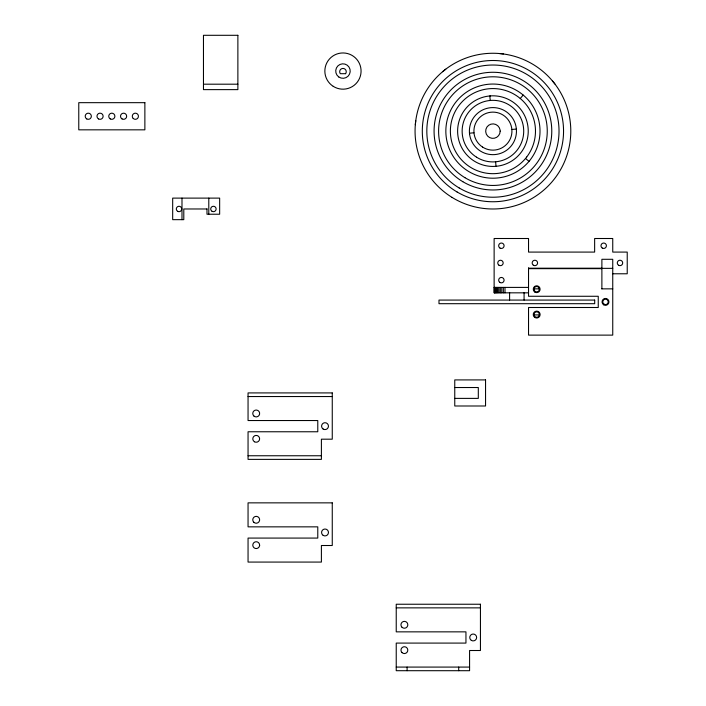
<?xml version="1.0" encoding="UTF-8"?>
<svg xmlns="http://www.w3.org/2000/svg" width="706" height="706" viewBox="0 0 706 706"><rect width="100%" height="100%" fill="white"/><g stroke="black" fill="none" stroke-linecap="round" stroke-linejoin="round"><path stroke-width="1.06" d="M415.322 124.706L415.763 120.647M533.974 289.107L534.054 288.551M520.26 98.522L523.164 95.063M442.591 71.712L445.777 69.162M469.49 133.187L473.982 132.79M511.868 129.463L516.377 129.066M534.001 314.929L539.384 314.894A2.718 2.718 0 0 0 535.625 312.061A2.718 2.718 0 0 0 535.051 316.738A2.718 2.718 0 0 0 539.384 314.894M203.469 84.191L237.878 84.191M206.982 208.976L183.798 208.976L183.798 219.663L172.679 219.663L172.679 198.112L219.654 198.112L219.654 214.227L206.982 214.227L206.982 208.852M528.538 268.201L601.883 268.201M601.883 268.351L612.746 268.351M528.538 268.659L601.883 268.659M612.746 273.778L627.228 273.778L627.228 252.086L612.746 252.086L612.746 238.504L594.637 238.504L594.637 252.086L528.538 252.086L528.538 238.504L494.129 238.504L494.129 292.831L528.538 292.831M494.129 287.404L528.538 287.404M534.01 288.851L539.366 288.851M601.794 288.851L612.746 288.851M454.761 387.523L478.306 387.523L478.306 398.387L454.761 398.387M248.053 396.543L332.261 396.543M248.053 455.758L321.398 455.758M396.234 607.866L480.442 607.866M396.234 667.082L469.578 667.082M499.354 53.524L503.404 53.965M525.529 158.462L528.988 161.365M552.339 80.793L554.898 83.97M533.983 314.805L534.089 315.361M489.84 95.963L490.229 100.455M495.621 161.798L496.018 166.289M539.358 288.745L539.402 289.31A2.718 2.718 0 0 1 535.245 291.507A2.718 2.718 0 0 1 535.413 286.812A2.718 2.718 0 0 1 539.402 289.31M601.883 288.851L601.883 259.296L612.746 259.296L612.746 335.121L528.538 335.121L528.538 307.498L598.256 307.498L598.256 296.273L528.538 296.273L528.538 267.856M524.081 292.469L524.081 300.076M509.6 292.469L509.6 300.076M504.993 287.404L504.993 292.831M503.343 287.404L503.343 292.831M501.781 287.404L501.781 292.831M500.333 287.404L500.333 292.831M499.01 287.404L499.01 292.831M497.818 287.404L497.818 292.831M496.777 287.404L496.777 292.831M495.894 287.404L495.894 292.831M495.18 287.404L495.18 292.831M494.641 287.404L494.641 292.831M494.288 287.404L494.288 292.831M458.706 667.082L458.706 670.7M407.097 667.082L407.097 670.7M208.791 198.112L208.791 214.227M181.989 198.112L181.989 219.663M259.64 545.253L259.508 546.029A3.415 3.415 0 0 1 254.01 547.759A3.415 3.415 0 0 1 254.76 542.049A3.415 3.415 0 0 1 259.623 545.147L259.64 545.253M526.676 157.05L525.14 158.929A42.554 42.554 0 0 1 465.43 163.607A42.554 42.554 0 0 1 460.188 103.941A42.554 42.554 0 0 1 519.801 98.125L521.637 99.714A42.554 42.554 0 0 1 526.676 157.05M529.615 160.633L527.947 162.592A47.081 47.081 0 0 1 462.262 166.854A47.081 47.081 0 0 1 456.508 101.285A47.081 47.081 0 0 1 521.928 94.039L523.914 95.672A47.081 47.081 0 0 1 529.615 160.633M490.361 95.91L488.261 96.122A35.309 35.309 0 0 0 457.753 134.219A35.309 35.309 0 0 0 494.438 166.404L496.539 166.254A35.309 35.309 0 0 0 528.106 128.033A35.309 35.309 0 0 0 490.361 95.91M237.878 35.3L203.469 35.3L203.469 89.627L237.878 89.627L237.878 35.3M345.587 73.689L340.336 73.689A3.283 3.283 0 0 1 340.76 69.294A3.283 3.283 0 0 1 345.172 69.294A3.283 3.283 0 0 1 345.587 73.689M144.871 102.67L78.772 102.67L78.772 129.833L144.871 129.833L144.871 102.67M594.69 300.076L438.991 300.076L438.991 303.695L594.69 303.695L594.69 300.076M485.552 379.916L454.761 379.916L454.761 405.994L485.552 405.994L485.552 379.916M332.261 392.915L248.053 392.915L248.053 420.538L317.779 420.538L317.779 431.763L248.053 431.763L248.053 459.377L321.398 459.377L321.398 439.185L332.261 439.185L332.261 392.915M332.261 502.857L248.053 502.857L248.053 526.852L317.779 526.852L317.779 538.078L248.053 538.078L248.053 562.073L321.398 562.073L321.398 545.509L332.261 545.509L332.261 502.857M480.442 604.239L396.234 604.239L396.234 631.852L465.951 631.852L465.951 643.087L396.234 643.087L396.234 670.7L469.578 670.7L469.578 650.508L480.442 650.508L480.442 604.239M469.552 133.964L469.419 132.41A23.545 23.545 0 0 1 503.104 109.898A23.545 23.545 0 0 1 506.643 150.254A23.545 23.545 0 0 1 469.552 133.964M500.166 131.122L500.077 129.992A7.245 7.245 0 0 0 488.667 125.262A7.245 7.245 0 0 0 489.637 137.582A7.245 7.245 0 0 0 500.166 131.122M133.187 118.431A3.08 3.08 0 0 0 138.332 117.046A3.08 3.08 0 0 0 134.564 113.278A3.08 3.08 0 0 0 133.187 118.431M122.05 118.917A3.08 3.08 0 0 0 126.665 116.252A3.08 3.08 0 0 0 122.05 113.587A3.08 3.08 0 0 0 122.05 118.917M110.277 118.917A3.08 3.08 0 0 0 114.893 116.252A3.08 3.08 0 0 0 110.277 113.587A3.08 3.08 0 0 0 110.277 118.917M98.505 118.917A3.08 3.08 0 0 0 103.129 116.252A3.08 3.08 0 0 0 98.505 113.587A3.08 3.08 0 0 0 98.505 118.917M86.741 118.917A3.08 3.08 0 0 0 91.356 116.252A3.08 3.08 0 0 0 86.741 113.587A3.08 3.08 0 0 0 86.741 118.917M333.214 86.326A18.109 18.109 0 0 0 361.057 71.871A18.109 18.109 0 0 0 334.626 54.989A18.109 18.109 0 0 0 333.214 86.326M338.739 76.945A7.245 7.245 0 0 0 350.176 71.774A7.245 7.245 0 0 0 339.983 64.458A7.245 7.245 0 0 0 338.739 76.945M451.972 197.353A77.872 77.872 0 0 0 570.757 133.478A77.872 77.872 0 0 0 456.05 62.543A77.872 77.872 0 0 0 451.972 197.353M482.577 147.077A19.018 19.018 0 0 0 511.912 132.11A19.018 19.018 0 0 0 484.29 114.187A19.018 19.018 0 0 0 482.577 147.077M476.532 157.182A30.782 30.782 0 0 0 523.693 132.296A30.782 30.782 0 0 0 478.562 103.897A30.782 30.782 0 0 0 476.532 157.182M464.963 177.7A54.327 54.327 0 0 0 547.247 132.057A54.327 54.327 0 0 0 466.569 83.617A54.327 54.327 0 0 0 464.963 177.7M462.845 181.707A58.854 58.854 0 0 0 551.774 131.89A58.854 58.854 0 0 0 464.16 79.778A58.854 58.854 0 0 0 462.845 181.707M459.138 187.937A66.099 66.099 0 0 0 559.02 131.978A66.099 66.099 0 0 0 460.621 73.459A66.099 66.099 0 0 0 459.138 187.937M457.064 191.97A70.626 70.626 0 0 0 563.547 131.766A70.626 70.626 0 0 0 458.168 69.647A70.626 70.626 0 0 0 457.064 191.97M212.074 211.323A2.709 2.709 0 0 0 216.133 208.976A2.709 2.709 0 0 0 212.074 206.629A2.709 2.709 0 0 0 212.074 211.323M177.665 211.323A2.709 2.709 0 0 0 181.733 208.976A2.709 2.709 0 0 0 177.665 206.629A2.709 2.709 0 0 0 177.665 211.323M323.127 429.019A3.442 3.442 0 0 0 328.458 426.353A3.442 3.442 0 0 0 323.48 423.07A3.442 3.442 0 0 0 323.127 429.019M254.495 441.779A3.415 3.415 0 0 0 259.623 438.823A3.415 3.415 0 0 0 254.495 435.867A3.415 3.415 0 0 0 254.495 441.779M253.869 415.993A3.442 3.442 0 0 0 259.561 414.237A3.442 3.442 0 0 0 255.193 410.186A3.442 3.442 0 0 0 253.869 415.993M471.299 640.342A3.442 3.442 0 0 0 476.629 637.677A3.442 3.442 0 0 0 471.661 634.394A3.442 3.442 0 0 0 471.299 640.342M401.97 652.565A3.415 3.415 0 0 0 407.68 651.029A3.415 3.415 0 0 0 403.497 646.846A3.415 3.415 0 0 0 401.97 652.565M402.041 627.316A3.442 3.442 0 0 0 407.733 625.56A3.442 3.442 0 0 0 403.364 621.509A3.442 3.442 0 0 0 402.041 627.316M603.648 304.789A3.442 3.442 0 0 0 608.934 302.044A3.442 3.442 0 0 0 603.912 298.832A3.442 3.442 0 0 0 603.648 304.789M534.98 292.169A3.415 3.415 0 0 0 540.099 289.213A3.415 3.415 0 0 0 534.98 286.257A3.415 3.415 0 0 0 534.98 292.169M534.857 317.479A3.442 3.442 0 0 0 540.125 314.691A3.442 3.442 0 0 0 535.077 311.522A3.442 3.442 0 0 0 534.857 317.479M323.127 535.342A3.442 3.442 0 0 0 328.458 532.668A3.442 3.442 0 0 0 323.48 529.385A3.442 3.442 0 0 0 323.127 535.342M253.869 522.316A3.442 3.442 0 0 0 259.561 520.551A3.442 3.442 0 0 0 255.193 516.501A3.442 3.442 0 0 0 253.869 522.316M618.632 265.288A2.718 2.718 0 0 0 622.701 262.932A2.718 2.718 0 0 0 618.632 260.585A2.718 2.718 0 0 0 618.632 265.288M602.333 248.097A2.718 2.718 0 0 0 606.41 245.75A2.718 2.718 0 0 0 602.333 243.393A2.718 2.718 0 0 0 602.333 248.097M500.016 248.097A2.718 2.718 0 0 0 504.093 245.75A2.718 2.718 0 0 0 500.016 243.393A2.718 2.718 0 0 0 500.016 248.097M499.716 282.303A2.718 2.718 0 0 0 504.066 280.52A2.718 2.718 0 0 0 500.342 277.643A2.718 2.718 0 0 0 499.716 282.303M603.851 304.048A2.718 2.718 0 0 0 608.193 302.239A2.718 2.718 0 0 0 604.46 299.379A2.718 2.718 0 0 0 603.851 304.048M533.348 265.2A2.718 2.718 0 0 0 537.584 263.153A2.718 2.718 0 0 0 533.692 260.505A2.718 2.718 0 0 0 533.348 265.2M498.965 265.218A2.718 2.718 0 0 0 503.175 263.117A2.718 2.718 0 0 0 499.257 260.523A2.718 2.718 0 0 0 498.965 265.218"/></g></svg>
